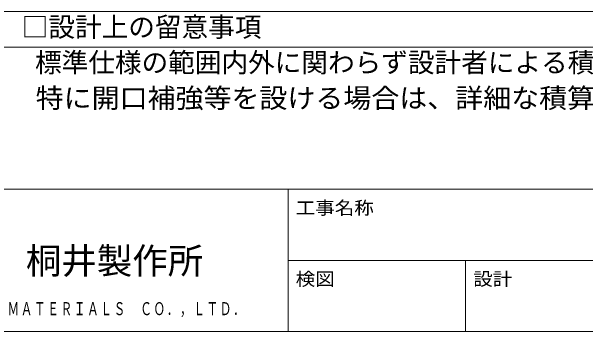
# Model space of a CAD drawing. Units: millimetres, scale not verified. Extents: x -9752 to 9748, y -6991 to 6878.
# Drawn here: x 66 to 3299, y -6872 to -5072 of the extents above; entities that cross this region are included whole.
import ezdxf
from ezdxf.enums import TextEntityAlignment as Align

# ---------------------------------------------------------------- set-up
doc = ezdxf.new("R2010")
doc.units = ezdxf.units.MM
doc.header["$LTSCALE"] = 50
doc.layers.add('5-6_文字', color=7, linetype='Continuous')
for name, color, linetype, lineweight in [('F-3_太線２', 3, 'Continuous', 18), ('F-5_固定文字', 7, 'Continuous', 18), ('F-6_文字', 7, 'Continuous', 18)]:
    doc.layers.add(name, color=color, linetype=linetype, lineweight=lineweight)
doc.styles.add('ＭＳ ゴシック', font='')
doc.styles.get('ＭＳ ゴシック').set_extended_font_data('MS Gothic')

msp = doc.modelspace()

# ---------------------------------------------------------------- linework, layer by layer
at = {"layer": 'F-3_太線２'}
for p, q in [((-9751.67, -6072.5), (9748.33, -6072.5)), ((1623.33, -6072.5), (1623.33, -6872.5)), ((-9751.67, -6872.5), (9748.33, -6872.5))]:
    msp.add_line(p, q, dxfattribs=at)
at = {"layer": 'F-3_太線２', "color": 7}
for p, q in [((1623.33, -6472.5), (9748.33, -6472.5)), ((2623.33, -6472.5), (2623.33, -6872.5))]:
    msp.add_line(p, q, dxfattribs=at)
at = {"layer": 'F-6_文字', "color": 3}
for p, q in [((-1.67, -5072.5), (9748.33, -5072.5)), ((-1.67, -5272.5), (9748.33, -5272.5))]:
    msp.add_line(p, q, dxfattribs=at)

# ---------------------------------------------------------------- texts
at = {"layer": '5-6_文字', "style": 'ＭＳ ゴシック'}
msp.add_text(' 標準仕様の範囲内外に関わらず設計者による積算を実施し、単位面積質量の確認が必要です。', height=110, dxfattribs=at).set_placement((123.33, -5447.5), align=Align.BOTTOM_LEFT)
at = {"layer": '5-6_文字', "style": 'ＭＳ ゴシック', "width": 1.05}
msp.add_text(' 特に開口補強等を設ける場合は、詳細な積算を実施して、単位面積質量が2kg/m 以下であることを確認して下さい。', height=110, dxfattribs=at).set_placement((123.33, -5647.5), align=Align.BOTTOM_LEFT)
at = {"layer": 'F-5_固定文字', "color": 4, "style": 'ＭＳ ゴシック', "width": 1.1}
for s, p in [('工事名称', (1666.48, -6235.87)), ('検図', (1666.48, -6635.87)), ('設計', (2666.48, -6635.87))]:
    msp.add_text(s, height=73.31, dxfattribs=at).set_placement(p, align=Align.BOTTOM_LEFT)
at = {"layer": 'F-5_固定文字', "style": 'ＭＳ ゴシック'}
msp.add_text('桐井製作所', height=146.6, dxfattribs=at).set_placement((146.46, -6592.18), align=Align.BOTTOM_LEFT)
at = {"layer": 'F-5_固定文字', "color": 4, "insert": (-1376.67, -6791.4), "char_height": 73.31, "attachment_point": 7, "style": 'ＭＳ ゴシック'}
msp.add_mtext('\\T1.15;\\W0.65;ＫＩＲＩＩ\u3000ＣＯＮＳＴＲＵＣＴＩＯＮ\u3000ＭＡＴＥＲＩＡＬＳ\u3000ＣＯ．，ＬＴＤ．', dxfattribs=at)
at = {"layer": 'F-6_文字', "style": 'ＭＳ ゴシック'}
msp.add_text('□設計上の留意事項', height=110, dxfattribs=at).set_placement((123.33, -5247.5), align=Align.BOTTOM_LEFT)

doc.saveas('drawing.dxf')
